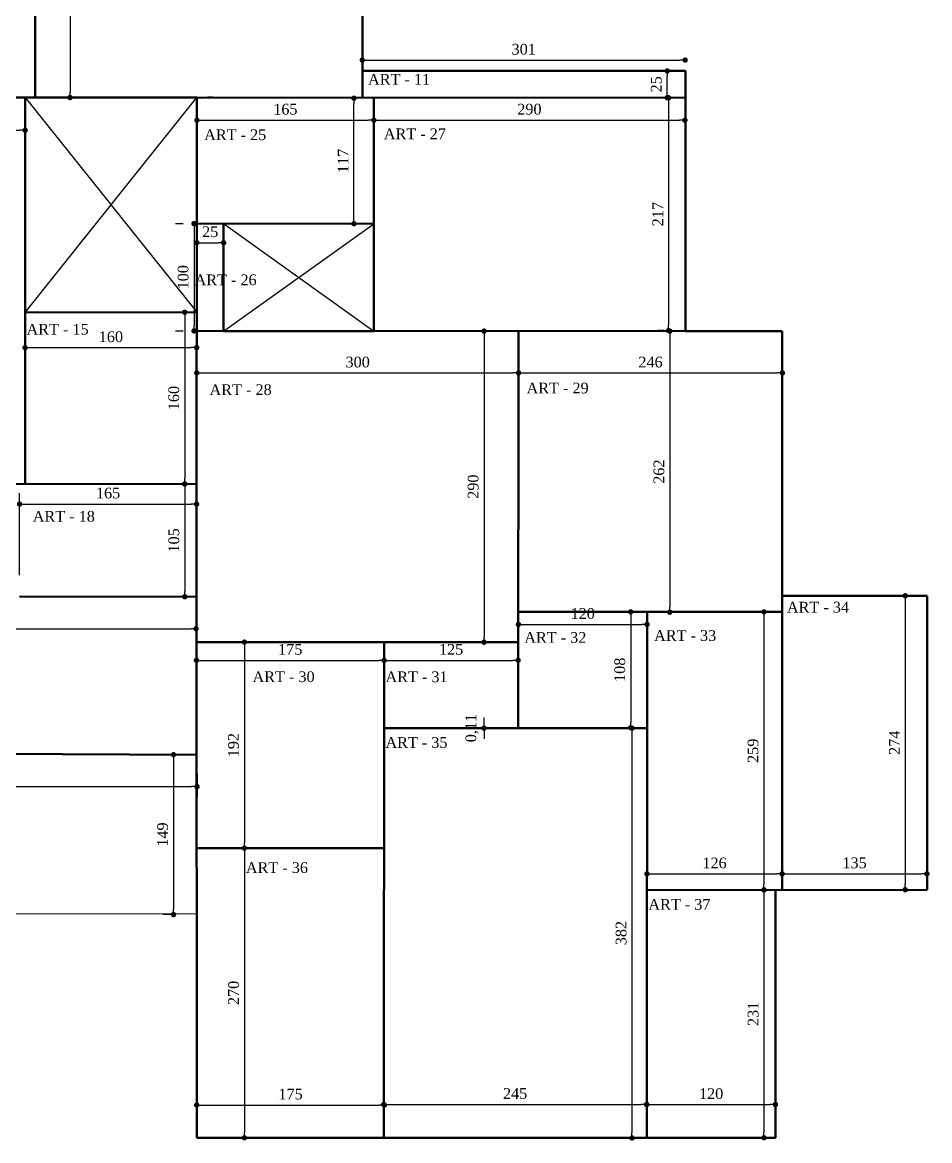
# Model space of a CAD drawing. Header units: centimetres. Extents: x -48696 to 156237, y -5617 to 29024.
# Drawn here: x -35826 to -34980, y 3524 to 4567 of the extents above; entities that cross this region are included whole.
import ezdxf

# ---------------------------------------------------------------- set-up
doc = ezdxf.new("R2010")
doc.units = ezdxf.units.CM
doc.layers.add('Parede Baixa', color=5, linetype='Continuous', lineweight=50)
doc.layers.add('Pilares Sub-solo', color=7, linetype='Continuous', lineweight=70)
doc.layers.add('Piso', color=55, linetype='Continuous')
doc.styles.add('Valéria', font='romantic.ttf', dxfattribs={"height": 10})
doc.dimstyles.new('Cota - 50', dxfattribs={"dimtxt": 10, "dimasz": 5, "dimexe": 10, "dimexo": 20, "dimgap": 5, "dimtad": 1, "dimtxsty": 'Valéria', "dimblk": 'DOT', "dimcen": 0, "dimclrd": 12, "dimclre": 12, "dimclrt": 2, "dimazin": 2, "dimtfac": 1, "dimtix": 1, "dimtmove": 0, "dimatfit": 3, "dimldrblk": 'DOT', "dimfxl": 1, "dimarcsym": 0})

# ---------------------------------------------------------------- blocks, each defined once
blk = doc.blocks.new('_Dot')
at = {"color": 0, "linetype": 'ByBlock', "lineweight": -2}
blk.add_line((-0.5, 0), (-1, 0), dxfattribs=at)
at = {"color": 0, "linetype": 'ByBlock', "const_width": 0.5}
blk.add_lwpolyline([(-0.25, 0, 1), (0.25, 0, 1)], format="xyb", close=True, dxfattribs=at)
blk = doc.blocks.new('*D1046')
at = {"color": 12, "lineweight": -2, "transparency": 16777216}
for p, q in [((-35818.7, 4263.4), (-35668.7, 4263.4)), ((-35823.7, 4261.5), (-35823.7, 4253.4)), ((-35663.7, 4261.4), (-35663.7, 4253.4))]:
    blk.add_line(p, q, dxfattribs=at)
at = {"layer": 'Defpoints', "color": 0, "transparency": 16777216}
for p in [(-35823.7, 4281.5), (-35663.7, 4281.4), (-35663.7, 4263.4)]:
    blk.add_point(p, dxfattribs=at)
at = {"color": 12, "lineweight": -2, "transparency": 16777216, "xscale": 5, "yscale": 5, "zscale": 5, "rotation": 180}
blk.add_blockref('_Dot', (-35823.7, 4263.4), dxfattribs=at)
at = {"color": 12, "lineweight": -2, "transparency": 16777216, "xscale": 5, "yscale": 5, "zscale": 5}
blk.add_blockref('_Dot', (-35663.7, 4263.4), dxfattribs=at)
at = {"color": 2, "transparency": 16777216, "insert": (-35743.7, 4273.5), "char_height": 10, "attachment_point": 5, "style": 'Valéria'}
blk.add_mtext('160', dxfattribs=at)
blk = doc.blocks.new('*D1047')
at = {"color": 12, "lineweight": -2, "transparency": 16777216}
for p, q in [((-35828.8, 4051.3), (-35828.8, 4127.6)), ((-35823.8, 4117.6), (-35668.8, 4117.6)), ((-35663.8, 4051.1), (-35663.8, 4127.6))]:
    blk.add_line(p, q, dxfattribs=at)
at = {"layer": 'Defpoints', "color": 0, "transparency": 16777216}
for p in [(-35663.8, 4117.6), (-35828.8, 4031.3), (-35663.8, 4031.1)]:
    blk.add_point(p, dxfattribs=at)
at = {"color": 12, "lineweight": -2, "transparency": 16777216, "xscale": 5, "yscale": 5, "zscale": 5, "rotation": 180}
blk.add_blockref('_Dot', (-35828.8, 4117.6), dxfattribs=at)
at = {"color": 12, "lineweight": -2, "transparency": 16777216, "xscale": 5, "yscale": 5, "zscale": 5}
blk.add_blockref('_Dot', (-35663.8, 4117.6), dxfattribs=at)
at = {"color": 2, "transparency": 16777216, "insert": (-35746.3, 4127.8), "char_height": 10, "attachment_point": 5, "style": 'Valéria'}
blk.add_mtext('165', dxfattribs=at)
blk = doc.blocks.new('*D1048')
at = {"color": 12, "lineweight": -2, "transparency": 16777216}
for p, q in [((-35619.2, 3983.9), (-35619.2, 3801.9)), ((-35618.8, 3988.9), (-35609.2, 3988.9)), ((-35618.9, 3796.9), (-35609.2, 3796.9))]:
    blk.add_line(p, q, dxfattribs=at)
at = {"layer": 'Defpoints', "color": 0, "transparency": 16777216}
for p in [(-35638.8, 3988.9), (-35638.9, 3796.9), (-35619.2, 3796.9)]:
    blk.add_point(p, dxfattribs=at)
at = {"color": 12, "lineweight": -2, "transparency": 16777216, "xscale": 5, "yscale": 5, "zscale": 5}
for p, rotation in [((-35619.2, 3988.9), 90), ((-35619.2, 3796.9), 270)]:
    blk.add_blockref('_Dot', p, dxfattribs=dict(at, rotation=rotation))
at = {"color": 2, "transparency": 16777216, "insert": (-35629.4, 3892.9), "char_height": 10, "attachment_point": 5, "rotation": 90, "style": 'Valéria'}
blk.add_mtext('192', dxfattribs=at)
blk = doc.blocks.new('*D1051')
at = {"color": 12, "lineweight": -2, "transparency": 16777216}
for p, q in [((-35383.8, 3908.8), (-35405.8, 3908.8)), ((-35395.8, 3913.8), (-35395.8, 3918.8)), ((-35395.8, 3908.7), (-35395.8, 3908.8)), ((-35383.8, 3908.7), (-35405.8, 3908.7)), ((-35395.8, 3903.7), (-35395.8, 3898.7))]:
    blk.add_line(p, q, dxfattribs=at)
at = {"layer": 'Defpoints', "color": 0, "transparency": 16777216}
for p in [(-35395.8, 3908.8), (-35363.8, 3908.8), (-35363.8, 3908.7)]:
    blk.add_point(p, dxfattribs=at)
at = {"color": 12, "lineweight": -2, "transparency": 16777216, "xscale": 5, "yscale": 5, "zscale": 5}
for p, rotation in [((-35395.8, 3908.8), 270), ((-35395.8, 3908.7), 90)]:
    blk.add_blockref('_Dot', p, dxfattribs=dict(at, rotation=rotation))
at = {"color": 2, "transparency": 16777216, "insert": (-35406.9, 3908.8), "char_height": 10, "attachment_point": 5, "rotation": 90, "style": 'Valéria'}
blk.add_mtext('0,11', dxfattribs=at)
blk = doc.blocks.new('*D1049')
at = {"color": 12, "lineweight": -2, "transparency": 16777216}
for p, q in [((-35518.5, 4495.9), (-35527.1, 4495.9)), ((-35517.1, 4383.9), (-35517.1, 4490.9)), ((-35518.6, 4378.9), (-35527.1, 4378.9))]:
    blk.add_line(p, q, dxfattribs=at)
at = {"layer": 'Defpoints', "color": 0, "transparency": 16777216}
for p in [(-35517.1, 4495.9), (-35498.5, 4495.9), (-35498.6, 4378.9)]:
    blk.add_point(p, dxfattribs=at)
at = {"color": 12, "lineweight": -2, "transparency": 16777216, "xscale": 5, "yscale": 5, "zscale": 5}
for p, rotation in [((-35517.1, 4495.9), 90), ((-35517.1, 4378.9), 270)]:
    blk.add_blockref('_Dot', p, dxfattribs=dict(at, rotation=rotation))
at = {"color": 2, "transparency": 16777216, "insert": (-35527.2, 4437.4), "char_height": 10, "attachment_point": 5, "rotation": 90, "style": 'Valéria'}
blk.add_mtext('117', dxfattribs=at)
blk = doc.blocks.new('*D1072')
at = {"color": 12, "lineweight": -2, "transparency": 16777216}
for p, q in [((-35794.2, 4881.5), (-35771.8, 4881.5)), ((-35781.8, 4876.5), (-35781.8, 4501.5)), ((-35794.2, 4496.5), (-35771.8, 4496.5))]:
    blk.add_line(p, q, dxfattribs=at)
at = {"layer": 'Defpoints', "color": 0, "transparency": 16777216}
for p in [(-35814.2, 4881.5), (-35814.2, 4496.5), (-35781.8, 4496.5)]:
    blk.add_point(p, dxfattribs=at)
at = {"color": 12, "lineweight": -2, "transparency": 16777216, "xscale": 5, "yscale": 5, "zscale": 5}
for p, rotation in [((-35781.8, 4881.5), 90), ((-35781.8, 4496.5), 270)]:
    blk.add_blockref('_Dot', p, dxfattribs=dict(at, rotation=rotation))
at = {"color": 2, "transparency": 16777216, "insert": (-35792, 4689), "char_height": 10, "attachment_point": 5, "rotation": 90, "style": 'Valéria'}
blk.add_mtext('385', dxfattribs=at)
blk = doc.blocks.new('*D1073')
at = {"color": 12, "lineweight": -2, "transparency": 16777216}
for p, q in [((-35509.3, 4541.4), (-35509.3, 4541.4)), ((-35208.3, 4541.4), (-35208.3, 4541.4)), ((-35504.3, 4531.4), (-35213.3, 4531.4))]:
    blk.add_line(p, q, dxfattribs=at)
at = {"layer": 'Defpoints', "color": 0, "transparency": 16777216}
for p in [(-35208.3, 4531.4), (-35509.3, 4521.4), (-35208.3, 4521.4)]:
    blk.add_point(p, dxfattribs=at)
at = {"color": 12, "lineweight": -2, "transparency": 16777216, "xscale": 5, "yscale": 5, "zscale": 5, "rotation": 180}
blk.add_blockref('_Dot', (-35509.3, 4531.4), dxfattribs=at)
at = {"color": 12, "lineweight": -2, "transparency": 16777216, "xscale": 5, "yscale": 5, "zscale": 5}
blk.add_blockref('_Dot', (-35208.3, 4531.4), dxfattribs=at)
at = {"color": 2, "transparency": 16777216, "insert": (-35358.8, 4541.5), "char_height": 10, "attachment_point": 5, "style": 'Valéria'}
blk.add_mtext('301', dxfattribs=at)
blk = doc.blocks.new('*D1074')
at = {"color": 12, "lineweight": -2, "transparency": 16777216}
for p, q in [((-35227.9, 4521.3), (-35235, 4521.3)), ((-35225, 4501.3), (-35225, 4516.3)), ((-35227.9, 4496.3), (-35235, 4496.3))]:
    blk.add_line(p, q, dxfattribs=at)
at = {"layer": 'Defpoints', "color": 0, "transparency": 16777216}
for p in [(-35225, 4521.3), (-35207.9, 4521.3), (-35207.9, 4496.3)]:
    blk.add_point(p, dxfattribs=at)
at = {"color": 12, "lineweight": -2, "transparency": 16777216, "xscale": 5, "yscale": 5, "zscale": 5}
for p, rotation in [((-35225, 4521.3), 90), ((-35225, 4496.3), 270)]:
    blk.add_blockref('_Dot', p, dxfattribs=dict(at, rotation=rotation))
at = {"color": 2, "transparency": 16777216, "insert": (-35235.2, 4508.8), "char_height": 10, "attachment_point": 5, "rotation": 90, "style": 'Valéria'}
blk.add_mtext('25', dxfattribs=at)
blk = doc.blocks.new('*D1083')
at = {"color": 12, "lineweight": -2, "transparency": 16777216}
for p, q in [((-36129.6, 4476.6), (-36129.6, 4456)), ((-35823.6, 4476.7), (-35823.6, 4456)), ((-36124.6, 4466), (-35828.6, 4466))]:
    blk.add_line(p, q, dxfattribs=at)
at = {"layer": 'Defpoints', "color": 0, "transparency": 16777216}
for p in [(-36129.6, 4496.6), (-35823.6, 4496.7), (-35823.6, 4466)]:
    blk.add_point(p, dxfattribs=at)
at = {"color": 12, "lineweight": -2, "transparency": 16777216, "xscale": 5, "yscale": 5, "zscale": 5, "rotation": 180}
blk.add_blockref('_Dot', (-36129.6, 4466), dxfattribs=at)
at = {"color": 12, "lineweight": -2, "transparency": 16777216, "xscale": 5, "yscale": 5, "zscale": 5}
blk.add_blockref('_Dot', (-35823.6, 4466), dxfattribs=at)
at = {"color": 2, "transparency": 16777216, "insert": (-35976.6, 4476.1), "char_height": 10, "attachment_point": 5, "style": 'Valéria'}
blk.add_mtext('306', dxfattribs=at)
blk = doc.blocks.new('*D1085')
at = {"color": 12, "lineweight": -2, "transparency": 16777216}
for p, q in [((-35683.6, 4296.4), (-35684.8, 4296.4)), ((-35674.8, 4291.4), (-35674.8, 4141.4)), ((-35683.6, 4136.4), (-35684.8, 4136.4))]:
    blk.add_line(p, q, dxfattribs=at)
at = {"layer": 'Defpoints', "color": 0, "transparency": 16777216}
for p in [(-35663.6, 4296.4), (-35674.8, 4136.4), (-35663.6, 4136.4)]:
    blk.add_point(p, dxfattribs=at)
at = {"color": 12, "lineweight": -2, "transparency": 16777216, "xscale": 5, "yscale": 5, "zscale": 5}
for p, rotation in [((-35674.8, 4296.4), 90), ((-35674.8, 4136.4), 270)]:
    blk.add_blockref('_Dot', p, dxfattribs=dict(at, rotation=rotation))
at = {"color": 2, "transparency": 16777216, "insert": (-35685, 4216.4), "char_height": 10, "attachment_point": 5, "rotation": 90, "style": 'Valéria'}
blk.add_mtext('160', dxfattribs=at)
blk = doc.blocks.new('*D1086')
at = {"color": 12, "lineweight": -2, "transparency": 16777216}
for p, q in [((-35683.7, 4136.2), (-35684.8, 4136.2)), ((-35674.8, 4131.2), (-35674.8, 4036.2)), ((-35683.8, 4031.2), (-35684.8, 4031.2))]:
    blk.add_line(p, q, dxfattribs=at)
at = {"layer": 'Defpoints', "color": 0, "transparency": 16777216}
for p in [(-35663.7, 4136.2), (-35674.8, 4031.2), (-35663.8, 4031.2)]:
    blk.add_point(p, dxfattribs=at)
at = {"color": 12, "lineweight": -2, "transparency": 16777216, "xscale": 5, "yscale": 5, "zscale": 5}
for p, rotation in [((-35674.8, 4136.2), 90), ((-35674.8, 4031.2), 270)]:
    blk.add_blockref('_Dot', p, dxfattribs=dict(at, rotation=rotation))
at = {"color": 2, "transparency": 16777216, "insert": (-35685, 4083.7), "char_height": 10, "attachment_point": 5, "rotation": 90, "style": 'Valéria'}
blk.add_mtext('105', dxfattribs=at)
blk = doc.blocks.new('*D1087')
at = {"color": 12, "lineweight": -2, "transparency": 16777216}
for p, q in [((-36279.3, 4001.6), (-36279.3, 3991.4)), ((-36274.3, 4001.4), (-35669.3, 4001.4)), ((-35664.3, 4001.6), (-35664.3, 3991.4))]:
    blk.add_line(p, q, dxfattribs=at)
at = {"layer": 'Defpoints', "color": 0, "transparency": 16777216}
for p in [(-36279.3, 4021.6), (-35664.3, 4021.6), (-35664.3, 4001.4)]:
    blk.add_point(p, dxfattribs=at)
at = {"color": 12, "lineweight": -2, "transparency": 16777216, "xscale": 5, "yscale": 5, "zscale": 5, "rotation": 180}
blk.add_blockref('_Dot', (-36279.3, 4001.4), dxfattribs=at)
at = {"color": 12, "lineweight": -2, "transparency": 16777216, "xscale": 5, "yscale": 5, "zscale": 5}
blk.add_blockref('_Dot', (-35664.3, 4001.4), dxfattribs=at)
at = {"color": 2, "transparency": 16777216, "insert": (-35971.8, 4011.6), "char_height": 10, "attachment_point": 5, "style": 'Valéria'}
blk.add_mtext('615', dxfattribs=at)
blk = doc.blocks.new('*D1089')
at = {"color": 12, "lineweight": -2, "transparency": 16777216}
for p, q in [((-36190.4, 3866.3), (-36190.4, 3844.2)), ((-35663.4, 3866), (-35663.4, 3844.2)), ((-36185.4, 3854.2), (-35668.4, 3854.2))]:
    blk.add_line(p, q, dxfattribs=at)
at = {"layer": 'Defpoints', "color": 0, "transparency": 16777216}
for p in [(-36190.4, 3886.3), (-35663.4, 3886), (-35663.4, 3854.2)]:
    blk.add_point(p, dxfattribs=at)
at = {"color": 12, "lineweight": -2, "transparency": 16777216, "xscale": 5, "yscale": 5, "zscale": 5, "rotation": 180}
blk.add_blockref('_Dot', (-36190.4, 3854.2), dxfattribs=at)
at = {"color": 12, "lineweight": -2, "transparency": 16777216, "xscale": 5, "yscale": 5, "zscale": 5}
blk.add_blockref('_Dot', (-35663.4, 3854.2), dxfattribs=at)
at = {"color": 2, "transparency": 16777216, "insert": (-35926.9, 3864.4), "char_height": 10, "attachment_point": 5, "style": 'Valéria'}
blk.add_mtext('527', dxfattribs=at)
blk = doc.blocks.new('*D1090')
at = {"color": 12, "lineweight": -2, "transparency": 16777216}
for p, q in [((-35683.8, 3884), (-35695.3, 3884)), ((-35685.3, 3879), (-35685.3, 3740)), ((-35683.7, 3735), (-35695.3, 3735))]:
    blk.add_line(p, q, dxfattribs=at)
at = {"layer": 'Defpoints', "color": 0, "transparency": 16777216}
for p in [(-35663.8, 3884), (-35685.3, 3735), (-35663.7, 3735)]:
    blk.add_point(p, dxfattribs=at)
at = {"color": 12, "lineweight": -2, "transparency": 16777216, "xscale": 5, "yscale": 5, "zscale": 5}
for p, rotation in [((-35685.3, 3884), 90), ((-35685.3, 3735), 270)]:
    blk.add_blockref('_Dot', p, dxfattribs=dict(at, rotation=rotation))
at = {"color": 2, "transparency": 16777216, "insert": (-35695.4, 3809.5), "char_height": 10, "attachment_point": 5, "rotation": 90, "style": 'Valéria'}
blk.add_mtext('149', dxfattribs=at)
blk = doc.blocks.new('*D1095')
at = {"color": 12, "lineweight": -2, "transparency": 16777216}
for p, q in [((-35663.5, 4476.4), (-35663.5, 4465.4)), ((-35658.5, 4475.4), (-35503.5, 4475.4)), ((-35498.5, 4476.4), (-35498.5, 4465.4))]:
    blk.add_line(p, q, dxfattribs=at)
at = {"layer": 'Defpoints', "color": 0, "transparency": 16777216}
for p in [(-35663.5, 4496.4), (-35498.5, 4496.4), (-35498.5, 4475.4)]:
    blk.add_point(p, dxfattribs=at)
at = {"color": 12, "lineweight": -2, "transparency": 16777216, "xscale": 5, "yscale": 5, "zscale": 5, "rotation": 180}
blk.add_blockref('_Dot', (-35663.5, 4475.4), dxfattribs=at)
at = {"color": 12, "lineweight": -2, "transparency": 16777216, "xscale": 5, "yscale": 5, "zscale": 5}
blk.add_blockref('_Dot', (-35498.5, 4475.4), dxfattribs=at)
at = {"color": 2, "transparency": 16777216, "insert": (-35581, 4485.6), "char_height": 10, "attachment_point": 5, "style": 'Valéria'}
blk.add_mtext('165', dxfattribs=at)
blk = doc.blocks.new('*D1096')
at = {"color": 12, "lineweight": -2, "transparency": 16777216}
for p, q in [((-35663.6, 4359), (-35663.6, 4351.2)), ((-35658.6, 4361.2), (-35643.6, 4361.2)), ((-35638.6, 4359), (-35638.6, 4351.2))]:
    blk.add_line(p, q, dxfattribs=at)
at = {"layer": 'Defpoints', "color": 0, "transparency": 16777216}
for p in [(-35663.6, 4379), (-35638.6, 4379), (-35638.6, 4361.2)]:
    blk.add_point(p, dxfattribs=at)
at = {"color": 12, "lineweight": -2, "transparency": 16777216, "xscale": 5, "yscale": 5, "zscale": 5, "rotation": 180}
blk.add_blockref('_Dot', (-35663.6, 4361.2), dxfattribs=at)
at = {"color": 12, "lineweight": -2, "transparency": 16777216, "xscale": 5, "yscale": 5, "zscale": 5}
blk.add_blockref('_Dot', (-35638.6, 4361.2), dxfattribs=at)
at = {"color": 2, "transparency": 16777216, "insert": (-35651.1, 4371.4), "char_height": 10, "attachment_point": 5, "style": 'Valéria'}
blk.add_mtext('25', dxfattribs=at)
blk = doc.blocks.new('*D1097')
at = {"color": 12, "lineweight": -2, "transparency": 16777216}
for p, q in [((-35683.6, 4379), (-35676.2, 4379)), ((-35666.2, 4374), (-35666.2, 4284)), ((-35683.6, 4279), (-35676.2, 4279))]:
    blk.add_line(p, q, dxfattribs=at)
at = {"layer": 'Defpoints', "color": 0, "transparency": 16777216}
for p in [(-35663.6, 4379), (-35666.2, 4279), (-35663.6, 4279)]:
    blk.add_point(p, dxfattribs=at)
at = {"color": 12, "lineweight": -2, "transparency": 16777216, "xscale": 5, "yscale": 5, "zscale": 5}
for p, rotation in [((-35666.2, 4379), 90), ((-35666.2, 4279), 270)]:
    blk.add_blockref('_Dot', p, dxfattribs=dict(at, rotation=rotation))
at = {"color": 2, "transparency": 16777216, "insert": (-35676.3, 4329), "char_height": 10, "attachment_point": 5, "rotation": 90, "style": 'Valéria'}
blk.add_mtext('100', dxfattribs=at)
blk = doc.blocks.new('*D1098')
at = {"color": 12, "lineweight": -2, "transparency": 16777216}
for p, q in [((-35663.6, 4258.9), (-35663.6, 4229.8)), ((-35363.6, 4258.7), (-35363.6, 4229.8)), ((-35658.6, 4239.8), (-35368.6, 4239.8))]:
    blk.add_line(p, q, dxfattribs=at)
at = {"layer": 'Defpoints', "color": 0, "transparency": 16777216}
for p in [(-35663.6, 4278.9), (-35363.6, 4278.7), (-35363.6, 4239.8)]:
    blk.add_point(p, dxfattribs=at)
at = {"color": 12, "lineweight": -2, "transparency": 16777216, "xscale": 5, "yscale": 5, "zscale": 5, "rotation": 180}
blk.add_blockref('_Dot', (-35663.6, 4239.8), dxfattribs=at)
at = {"color": 12, "lineweight": -2, "transparency": 16777216, "xscale": 5, "yscale": 5, "zscale": 5}
blk.add_blockref('_Dot', (-35363.6, 4239.8), dxfattribs=at)
at = {"color": 2, "transparency": 16777216, "insert": (-35513.6, 4249.9), "char_height": 10, "attachment_point": 5, "style": 'Valéria'}
blk.add_mtext('300', dxfattribs=at)
blk = doc.blocks.new('*D1099')
at = {"color": 12, "lineweight": -2, "transparency": 16777216}
for p, q in [((-35383.6, 4278.8), (-35405.8, 4278.8)), ((-35395.8, 4273.8), (-35395.8, 3993.8)), ((-35383.6, 3988.8), (-35405.8, 3988.8))]:
    blk.add_line(p, q, dxfattribs=at)
at = {"layer": 'Defpoints', "color": 0, "transparency": 16777216}
for p in [(-35363.6, 4278.8), (-35395.8, 3988.8), (-35363.6, 3988.8)]:
    blk.add_point(p, dxfattribs=at)
at = {"color": 12, "lineweight": -2, "transparency": 16777216, "xscale": 5, "yscale": 5, "zscale": 5}
for p, rotation in [((-35395.8, 4278.8), 90), ((-35395.8, 3988.8), 270)]:
    blk.add_blockref('_Dot', p, dxfattribs=dict(at, rotation=rotation))
at = {"color": 2, "transparency": 16777216, "insert": (-35405.9, 4133.8), "char_height": 10, "attachment_point": 5, "rotation": 90, "style": 'Valéria'}
blk.add_mtext('290', dxfattribs=at)
blk = doc.blocks.new('*D1100')
at = {"color": 12, "lineweight": -2, "transparency": 16777216}
for p, q in [((-35498.5, 4476.4), (-35498.5, 4465.4)), ((-35493.5, 4475.4), (-35213.5, 4475.4)), ((-35208.5, 4476.4), (-35208.5, 4465.4))]:
    blk.add_line(p, q, dxfattribs=at)
at = {"layer": 'Defpoints', "color": 0, "transparency": 16777216}
for p in [(-35498.5, 4496.4), (-35208.5, 4496.4), (-35208.5, 4475.4)]:
    blk.add_point(p, dxfattribs=at)
at = {"color": 12, "lineweight": -2, "transparency": 16777216, "xscale": 5, "yscale": 5, "zscale": 5, "rotation": 180}
blk.add_blockref('_Dot', (-35498.5, 4475.4), dxfattribs=at)
at = {"color": 12, "lineweight": -2, "transparency": 16777216, "xscale": 5, "yscale": 5, "zscale": 5}
blk.add_blockref('_Dot', (-35208.5, 4475.4), dxfattribs=at)
at = {"color": 2, "transparency": 16777216, "insert": (-35353.5, 4485.6), "char_height": 10, "attachment_point": 5, "style": 'Valéria'}
blk.add_mtext('290', dxfattribs=at)
blk = doc.blocks.new('*D1101')
at = {"color": 12, "lineweight": -2, "transparency": 16777216}
for p, q in [((-35227.9, 4496.3), (-35233.7, 4496.3)), ((-35223.7, 4491.3), (-35223.7, 4284.3)), ((-35227.9, 4279.3), (-35233.7, 4279.3))]:
    blk.add_line(p, q, dxfattribs=at)
at = {"layer": 'Defpoints', "color": 0, "transparency": 16777216}
for p in [(-35207.9, 4496.3), (-35223.7, 4279.3), (-35207.9, 4279.3)]:
    blk.add_point(p, dxfattribs=at)
at = {"color": 12, "lineweight": -2, "transparency": 16777216, "xscale": 5, "yscale": 5, "zscale": 5}
for p, rotation in [((-35223.7, 4496.3), 90), ((-35223.7, 4279.3), 270)]:
    blk.add_blockref('_Dot', p, dxfattribs=dict(at, rotation=rotation))
at = {"color": 2, "transparency": 16777216, "insert": (-35233.8, 4387.8), "char_height": 10, "attachment_point": 5, "rotation": 90, "style": 'Valéria'}
blk.add_mtext('217', dxfattribs=at)
blk = doc.blocks.new('*D1102')
at = {"color": 12, "lineweight": -2, "transparency": 16777216}
for p, q in [((-35137.9, 4278.8), (-35232.6, 4278.8)), ((-35222.6, 4273.8), (-35222.6, 4021.8)), ((-35137.9, 4016.8), (-35232.6, 4016.8))]:
    blk.add_line(p, q, dxfattribs=at)
at = {"layer": 'Defpoints', "color": 0, "transparency": 16777216}
for p in [(-35117.9, 4278.8), (-35222.6, 4016.8), (-35117.9, 4016.8)]:
    blk.add_point(p, dxfattribs=at)
at = {"color": 12, "lineweight": -2, "transparency": 16777216, "xscale": 5, "yscale": 5, "zscale": 5}
for p, rotation in [((-35222.6, 4278.8), 90), ((-35222.6, 4016.8), 270)]:
    blk.add_blockref('_Dot', p, dxfattribs=dict(at, rotation=rotation))
at = {"color": 2, "transparency": 16777216, "insert": (-35232.7, 4147.8), "char_height": 10, "attachment_point": 5, "rotation": 90, "style": 'Valéria'}
blk.add_mtext('262', dxfattribs=at)
blk = doc.blocks.new('*D1103')
at = {"color": 12, "lineweight": -2, "transparency": 16777216}
for p, q in [((-35363.6, 4258.8), (-35363.6, 4229.8)), ((-35117.6, 4258.7), (-35117.6, 4229.8)), ((-35358.6, 4239.8), (-35122.6, 4239.8))]:
    blk.add_line(p, q, dxfattribs=at)
at = {"layer": 'Defpoints', "color": 0, "transparency": 16777216}
for p in [(-35363.6, 4278.8), (-35117.6, 4278.7), (-35117.6, 4239.8)]:
    blk.add_point(p, dxfattribs=at)
at = {"color": 12, "lineweight": -2, "transparency": 16777216, "xscale": 5, "yscale": 5, "zscale": 5, "rotation": 180}
blk.add_blockref('_Dot', (-35363.6, 4239.8), dxfattribs=at)
at = {"color": 12, "lineweight": -2, "transparency": 16777216, "xscale": 5, "yscale": 5, "zscale": 5}
blk.add_blockref('_Dot', (-35117.6, 4239.8), dxfattribs=at)
at = {"color": 2, "transparency": 16777216, "insert": (-35240.6, 4249.9), "char_height": 10, "attachment_point": 5, "style": 'Valéria'}
blk.add_mtext('246', dxfattribs=at)
blk = doc.blocks.new('*D1104')
at = {"color": 12, "lineweight": -2, "transparency": 16777216}
for p, q in [((-35002.8, 4032.1), (-35013.1, 4032.1)), ((-35003.1, 4027.1), (-35003.1, 3763.1)), ((-35002.8, 3758.1), (-35013.1, 3758.1))]:
    blk.add_line(p, q, dxfattribs=at)
at = {"layer": 'Defpoints', "color": 0, "transparency": 16777216}
for p in [(-34982.8, 4032.1), (-35003.1, 3758.1), (-34982.8, 3758.1)]:
    blk.add_point(p, dxfattribs=at)
at = {"color": 12, "lineweight": -2, "transparency": 16777216, "xscale": 5, "yscale": 5, "zscale": 5}
for p, rotation in [((-35003.1, 4032.1), 90), ((-35003.1, 3758.1), 270)]:
    blk.add_blockref('_Dot', p, dxfattribs=dict(at, rotation=rotation))
at = {"color": 2, "transparency": 16777216, "insert": (-35013.2, 3895.1), "char_height": 10, "attachment_point": 5, "rotation": 90, "style": 'Valéria'}
blk.add_mtext('274', dxfattribs=at)
blk = doc.blocks.new('*D1105')
at = {"color": 12, "lineweight": -2, "transparency": 16777216}
for p, q in [((-35117.9, 3777.9), (-35117.9, 3782.9)), ((-34982.9, 3777.9), (-34982.9, 3782.9)), ((-35112.9, 3772.9), (-34987.9, 3772.9))]:
    blk.add_line(p, q, dxfattribs=at)
at = {"layer": 'Defpoints', "color": 0, "transparency": 16777216}
for p in [(-34982.9, 3772.9), (-35117.9, 3757.9), (-34982.9, 3757.9)]:
    blk.add_point(p, dxfattribs=at)
at = {"color": 12, "lineweight": -2, "transparency": 16777216, "xscale": 5, "yscale": 5, "zscale": 5, "rotation": 180}
blk.add_blockref('_Dot', (-35117.9, 3772.9), dxfattribs=at)
at = {"color": 12, "lineweight": -2, "transparency": 16777216, "xscale": 5, "yscale": 5, "zscale": 5}
blk.add_blockref('_Dot', (-34982.9, 3772.9), dxfattribs=at)
at = {"color": 2, "transparency": 16777216, "insert": (-35050.4, 3783.1), "char_height": 10, "attachment_point": 5, "style": 'Valéria'}
blk.add_mtext('135', dxfattribs=at)
blk = doc.blocks.new('*D1106')
at = {"color": 12, "lineweight": -2, "transparency": 16777216}
for p, q in [((-35243.9, 3777.8), (-35243.9, 3782.9)), ((-35117.9, 3777.8), (-35117.9, 3782.9)), ((-35238.9, 3772.9), (-35122.9, 3772.9))]:
    blk.add_line(p, q, dxfattribs=at)
at = {"layer": 'Defpoints', "color": 0, "transparency": 16777216}
for p in [(-35117.9, 3772.9), (-35243.9, 3757.8), (-35117.9, 3757.8)]:
    blk.add_point(p, dxfattribs=at)
at = {"color": 12, "lineweight": -2, "transparency": 16777216, "xscale": 5, "yscale": 5, "zscale": 5, "rotation": 180}
blk.add_blockref('_Dot', (-35243.9, 3772.9), dxfattribs=at)
at = {"color": 12, "lineweight": -2, "transparency": 16777216, "xscale": 5, "yscale": 5, "zscale": 5}
blk.add_blockref('_Dot', (-35117.9, 3772.9), dxfattribs=at)
at = {"color": 2, "transparency": 16777216, "insert": (-35180.9, 3783), "char_height": 10, "attachment_point": 5, "style": 'Valéria'}
blk.add_mtext('126', dxfattribs=at)
blk = doc.blocks.new('*D1107')
at = {"color": 12, "lineweight": -2, "transparency": 16777216}
for p, q in [((-35137.9, 4017.1), (-35144.8, 4017.1)), ((-35134.8, 4012.1), (-35134.8, 3763.1)), ((-35137.9, 3758.1), (-35144.8, 3758.1))]:
    blk.add_line(p, q, dxfattribs=at)
at = {"layer": 'Defpoints', "color": 0, "transparency": 16777216}
for p in [(-35117.9, 4017.1), (-35134.8, 3758.1), (-35117.9, 3758.1)]:
    blk.add_point(p, dxfattribs=at)
at = {"color": 12, "lineweight": -2, "transparency": 16777216, "xscale": 5, "yscale": 5, "zscale": 5}
for p, rotation in [((-35134.8, 4017.1), 90), ((-35134.8, 3758.1), 270)]:
    blk.add_blockref('_Dot', p, dxfattribs=dict(at, rotation=rotation))
at = {"color": 2, "transparency": 16777216, "insert": (-35145, 3887.6), "char_height": 10, "attachment_point": 5, "rotation": 90, "style": 'Valéria'}
blk.add_mtext('259', dxfattribs=at)
blk = doc.blocks.new('*D1108')
at = {"color": 12, "lineweight": -2, "transparency": 16777216}
for p, q in [((-35358.8, 4005.4), (-35248.8, 4005.4)), ((-35363.8, 3997.1), (-35363.8, 3995.4)), ((-35243.8, 3997.1), (-35243.8, 3995.4))]:
    blk.add_line(p, q, dxfattribs=at)
at = {"layer": 'Defpoints', "color": 0, "transparency": 16777216}
for p in [(-35363.8, 4017.1), (-35243.8, 4017.1), (-35243.8, 4005.4)]:
    blk.add_point(p, dxfattribs=at)
at = {"color": 12, "lineweight": -2, "transparency": 16777216, "xscale": 5, "yscale": 5, "zscale": 5, "rotation": 180}
blk.add_blockref('_Dot', (-35363.8, 4005.4), dxfattribs=at)
at = {"color": 12, "lineweight": -2, "transparency": 16777216, "xscale": 5, "yscale": 5, "zscale": 5}
blk.add_blockref('_Dot', (-35243.8, 4005.4), dxfattribs=at)
at = {"color": 2, "transparency": 16777216, "insert": (-35303.8, 4015.5), "char_height": 10, "attachment_point": 5, "style": 'Valéria'}
blk.add_mtext('120', dxfattribs=at)
blk = doc.blocks.new('*D1109')
at = {"color": 12, "lineweight": -2, "transparency": 16777216}
for p, q in [((-35263.8, 4017.1), (-35269.1, 4017.1)), ((-35259.1, 4012.1), (-35259.1, 3914.1)), ((-35263.8, 3909.1), (-35269.1, 3909.1))]:
    blk.add_line(p, q, dxfattribs=at)
at = {"layer": 'Defpoints', "color": 0, "transparency": 16777216}
for p in [(-35243.8, 4017.1), (-35259.1, 3909.1), (-35243.8, 3909.1)]:
    blk.add_point(p, dxfattribs=at)
at = {"color": 12, "lineweight": -2, "transparency": 16777216, "xscale": 5, "yscale": 5, "zscale": 5}
for p, rotation in [((-35259.1, 4017.1), 90), ((-35259.1, 3909.1), 270)]:
    blk.add_blockref('_Dot', p, dxfattribs=dict(at, rotation=rotation))
at = {"color": 2, "transparency": 16777216, "insert": (-35269.2, 3963.1), "char_height": 10, "attachment_point": 5, "rotation": 90, "style": 'Valéria'}
blk.add_mtext('108', dxfattribs=at)
blk = doc.blocks.new('*D1110')
at = {"color": 12, "lineweight": -2, "transparency": 16777216}
for p, q in [((-35263.9, 3908.7), (-35267.9, 3908.7)), ((-35257.9, 3903.7), (-35257.9, 3531.7)), ((-35263.9, 3526.7), (-35267.9, 3526.7))]:
    blk.add_line(p, q, dxfattribs=at)
at = {"layer": 'Defpoints', "color": 0, "transparency": 16777216}
for p in [(-35243.9, 3908.7), (-35257.9, 3526.7), (-35243.9, 3526.7)]:
    blk.add_point(p, dxfattribs=at)
at = {"color": 12, "lineweight": -2, "transparency": 16777216, "xscale": 5, "yscale": 5, "zscale": 5}
for p, rotation in [((-35257.9, 3908.7), 90), ((-35257.9, 3526.7), 270)]:
    blk.add_blockref('_Dot', p, dxfattribs=dict(at, rotation=rotation))
at = {"color": 2, "transparency": 16777216, "insert": (-35268, 3717.7), "char_height": 10, "attachment_point": 5, "rotation": 90, "style": 'Valéria'}
blk.add_mtext('382', dxfattribs=at)
blk = doc.blocks.new('*D1111')
at = {"color": 12, "lineweight": -2, "transparency": 16777216}
for p, q in [((-35489.3, 3546.9), (-35489.3, 3567.9)), ((-35244.3, 3546.7), (-35244.3, 3567.9)), ((-35484.3, 3557.9), (-35249.3, 3557.9))]:
    blk.add_line(p, q, dxfattribs=at)
at = {"layer": 'Defpoints', "color": 0, "transparency": 16777216}
for p in [(-35244.3, 3557.9), (-35489.3, 3526.9), (-35244.3, 3526.7)]:
    blk.add_point(p, dxfattribs=at)
at = {"color": 12, "lineweight": -2, "transparency": 16777216, "xscale": 5, "yscale": 5, "zscale": 5, "rotation": 180}
blk.add_blockref('_Dot', (-35489.3, 3557.9), dxfattribs=at)
at = {"color": 12, "lineweight": -2, "transparency": 16777216, "xscale": 5, "yscale": 5, "zscale": 5}
blk.add_blockref('_Dot', (-35244.3, 3557.9), dxfattribs=at)
at = {"color": 2, "transparency": 16777216, "insert": (-35366.8, 3568.1), "char_height": 10, "attachment_point": 5, "style": 'Valéria'}
blk.add_mtext('245', dxfattribs=at)
blk = doc.blocks.new('*D1112')
at = {"color": 12, "lineweight": -2, "transparency": 16777216}
for p, q in [((-35244.1, 3546.9), (-35244.1, 3567.9)), ((-35124.1, 3546.8), (-35124.1, 3567.9)), ((-35239.1, 3557.9), (-35129.1, 3557.9))]:
    blk.add_line(p, q, dxfattribs=at)
at = {"layer": 'Defpoints', "color": 0, "transparency": 16777216}
for p in [(-35124.1, 3557.9), (-35244.1, 3526.9), (-35124.1, 3526.8)]:
    blk.add_point(p, dxfattribs=at)
at = {"color": 12, "lineweight": -2, "transparency": 16777216, "xscale": 5, "yscale": 5, "zscale": 5, "rotation": 180}
blk.add_blockref('_Dot', (-35244.1, 3557.9), dxfattribs=at)
at = {"color": 12, "lineweight": -2, "transparency": 16777216, "xscale": 5, "yscale": 5, "zscale": 5}
blk.add_blockref('_Dot', (-35124.1, 3557.9), dxfattribs=at)
at = {"color": 2, "transparency": 16777216, "insert": (-35184.1, 3568), "char_height": 10, "attachment_point": 5, "style": 'Valéria'}
blk.add_mtext('120', dxfattribs=at)
blk = doc.blocks.new('*D1113')
at = {"color": 12, "lineweight": -2, "transparency": 16777216}
for p, q in [((-35143.9, 3757.9), (-35144.8, 3757.9)), ((-35134.8, 3752.9), (-35134.8, 3531.9)), ((-35143.8, 3526.9), (-35144.8, 3526.9))]:
    blk.add_line(p, q, dxfattribs=at)
at = {"layer": 'Defpoints', "color": 0, "transparency": 16777216}
for p in [(-35123.9, 3757.9), (-35134.8, 3526.9), (-35123.8, 3526.9)]:
    blk.add_point(p, dxfattribs=at)
at = {"color": 12, "lineweight": -2, "transparency": 16777216, "xscale": 5, "yscale": 5, "zscale": 5}
for p, rotation in [((-35134.8, 3757.9), 90), ((-35134.8, 3526.9), 270)]:
    blk.add_blockref('_Dot', p, dxfattribs=dict(at, rotation=rotation))
at = {"color": 2, "transparency": 16777216, "insert": (-35144.9, 3642.4), "char_height": 10, "attachment_point": 5, "rotation": 90, "style": 'Valéria'}
blk.add_mtext('231', dxfattribs=at)
blk = doc.blocks.new('*D1114')
at = {"color": 12, "lineweight": -2, "transparency": 16777216}
for p, q in [((-35484, 3971.9), (-35369, 3971.9)), ((-35489, 3968.9), (-35489, 3961.9)), ((-35364, 3968.9), (-35364, 3961.9))]:
    blk.add_line(p, q, dxfattribs=at)
at = {"layer": 'Defpoints', "color": 0, "transparency": 16777216}
for p in [(-35489, 3988.9), (-35364, 3988.9), (-35364, 3971.9)]:
    blk.add_point(p, dxfattribs=at)
at = {"color": 12, "lineweight": -2, "transparency": 16777216, "xscale": 5, "yscale": 5, "zscale": 5, "rotation": 180}
blk.add_blockref('_Dot', (-35489, 3971.9), dxfattribs=at)
at = {"color": 12, "lineweight": -2, "transparency": 16777216, "xscale": 5, "yscale": 5, "zscale": 5}
blk.add_blockref('_Dot', (-35364, 3971.9), dxfattribs=at)
at = {"color": 2, "transparency": 16777216, "insert": (-35426.5, 3982.1), "char_height": 10, "attachment_point": 5, "style": 'Valéria'}
blk.add_mtext('125', dxfattribs=at)
blk = doc.blocks.new('*D1115')
at = {"color": 12, "lineweight": -2, "transparency": 16777216}
for p, q in [((-35659, 3971.9), (-35494, 3971.9)), ((-35664, 3968.9), (-35664, 3961.9)), ((-35489, 3968.9), (-35489, 3961.9))]:
    blk.add_line(p, q, dxfattribs=at)
at = {"layer": 'Defpoints', "color": 0, "transparency": 16777216}
for p in [(-35664, 3988.9), (-35489, 3988.9), (-35489, 3971.9)]:
    blk.add_point(p, dxfattribs=at)
at = {"color": 12, "lineweight": -2, "transparency": 16777216, "xscale": 5, "yscale": 5, "zscale": 5, "rotation": 180}
blk.add_blockref('_Dot', (-35664, 3971.9), dxfattribs=at)
at = {"color": 12, "lineweight": -2, "transparency": 16777216, "xscale": 5, "yscale": 5, "zscale": 5}
blk.add_blockref('_Dot', (-35489, 3971.9), dxfattribs=at)
at = {"color": 2, "transparency": 16777216, "insert": (-35576.5, 3982.1), "char_height": 10, "attachment_point": 5, "style": 'Valéria'}
blk.add_mtext('175', dxfattribs=at)
blk = doc.blocks.new('*D1116')
at = {"color": 12, "lineweight": -2, "transparency": 16777216}
for p, q in [((-35643.7, 3796.9), (-35609.2, 3796.9)), ((-35619.2, 3791.9), (-35619.2, 3531.9)), ((-35643.7, 3526.9), (-35609.2, 3526.9))]:
    blk.add_line(p, q, dxfattribs=at)
at = {"layer": 'Defpoints', "color": 0, "transparency": 16777216}
for p in [(-35663.7, 3796.9), (-35663.7, 3526.9), (-35619.2, 3526.9)]:
    blk.add_point(p, dxfattribs=at)
at = {"color": 12, "lineweight": -2, "transparency": 16777216, "xscale": 5, "yscale": 5, "zscale": 5}
for p, rotation in [((-35619.2, 3796.9), 90), ((-35619.2, 3526.9), 270)]:
    blk.add_blockref('_Dot', p, dxfattribs=dict(at, rotation=rotation))
at = {"color": 2, "transparency": 16777216, "insert": (-35629.3, 3661.9), "char_height": 10, "attachment_point": 5, "rotation": 90, "style": 'Valéria'}
blk.add_mtext('270', dxfattribs=at)
blk = doc.blocks.new('*D1117')
at = {"color": 12, "lineweight": -2, "transparency": 16777216}
for p, q in [((-35663.7, 3546.9), (-35663.7, 3567.4)), ((-35488.7, 3546.9), (-35488.7, 3567.4)), ((-35658.7, 3557.4), (-35493.7, 3557.4))]:
    blk.add_line(p, q, dxfattribs=at)
at = {"layer": 'Defpoints', "color": 0, "transparency": 16777216}
for p in [(-35488.7, 3557.4), (-35663.7, 3526.9), (-35488.7, 3526.9)]:
    blk.add_point(p, dxfattribs=at)
at = {"color": 12, "lineweight": -2, "transparency": 16777216, "xscale": 5, "yscale": 5, "zscale": 5, "rotation": 180}
blk.add_blockref('_Dot', (-35663.7, 3557.4), dxfattribs=at)
at = {"color": 12, "lineweight": -2, "transparency": 16777216, "xscale": 5, "yscale": 5, "zscale": 5}
blk.add_blockref('_Dot', (-35488.7, 3557.4), dxfattribs=at)
at = {"color": 2, "transparency": 16777216, "insert": (-35576.2, 3567.6), "char_height": 10, "attachment_point": 5, "style": 'Valéria'}
blk.add_mtext('175', dxfattribs=at)

msp = doc.modelspace()

# ---------------------------------------------------------------- linework, layer by layer
for p, q in [((-35663.78837, 3965.25686), (-35663.78837, 3957.9013)), ((-35244.13851, 3772.91467), (-35244.13852, 3772.91467))]:
    msp.add_line(p, q)
at = {"color": 5}
msp.add_line((-35663.7346, 3735.39661), (-36190.50201, 3735.70385), dxfattribs=at)
at = {"layer": 'Parede Baixa'}
for p, q in [((-35509.2546, 4881.39104), (-35509.2546, 4496.39102)), ((-35814.19062, 4753.44482), (-35814.19062, 4496.47969)), ((-35509.2546, 4521.39102), (-35207.87234, 4521.30338)), ((-35838.53744, 4496.48677), (-35663.50828, 4496.43587)), ((-35823.74752, 4136.30239), (-35823.53744, 4496.48241)), ((-35663.77962, 4031.20907), (-35663.50828, 4496.43587)), ((-35663.50828, 4496.43587), (-35207.87234, 4496.30338)), ((-35653.50828, 4496.43297), (-35648.50828, 4496.43151)), ((-35498.61645, 4278.86435), (-35498.48958, 4496.38789)), ((-35663.57677, 4379.00793), (-35498.55809, 4378.91169)), ((-35638.63515, 4278.90506), (-35638.57677, 4378.99335)), ((-35823.67505, 4296.30236), (-35663.62493, 4296.4315)), ((-35663.63515, 4278.91233), (-35207.87234, 4278.7798)), ((-35638.62461, 4278.90506), (-35498.58697, 4278.86434)), ((-35363.84048, 3908.71376), (-35363.62461, 4278.82509)), ((-35207.87234, 4278.7798), (-35117.87234, 4278.75363)), ((-35117.87234, 4278.75363), (-35117.87234, 3757.89558)), ((-36129.78488, 4136.48089), (-35663.71838, 4136.20906)), ((-35828.80876, 4031.30533), (-35663.77962, 4031.20907)), ((-35663.77962, 4031.20907), (-35663.70285, 3526.84359)), ((-35117.87234, 4032.08007), (-34982.79802, 4032.08007)), ((-34982.79802, 4032.08007), (-34982.79802, 3757.95316)), ((-35363.77728, 4017.08007), (-35117.87234, 4017.08007)), ((-35244.07369, 3526.90746), (-35243.78779, 4017.08007)), ((-35663.77319, 3988.91236), (-35363.79376, 3988.82513)), ((-35489.28787, 3526.87014), (-35489.01841, 3988.86154)), ((-35489.07626, 3908.68801), (-35243.85098, 3908.73843)), ((-36445.61228, 3887.42025), (-35663.75721, 3883.96361)), ((-35663.74396, 3796.87473), (-35489.13037, 3796.91064)), ((-35243.939, 3757.84183), (-34982.79802, 3757.95316)), ((-35123.93895, 3757.89299), (-35124.07366, 3526.92573)), ((-35124.07366, 3526.92573), (-35663.70285, 3526.84359))]:
    msp.add_line(p, q, dxfattribs=at)
at = {"layer": 'Parede Baixa', "color": 5}
msp.add_line((-35207.87234, 4521.30338), (-35207.87234, 4278.7798), dxfattribs=at)
at = {"layer": 'Piso'}
for p, q in [((-35823.6542, 4296.30238), (-35663.50828, 4496.43587)), ((-35823.53744, 4496.48241), (-35663.63368, 4296.43149)), ((-35638.62461, 4278.90506), (-35498.55809, 4378.91169)), ((-35638.56624, 4378.99335), (-35498.58697, 4278.86434))]:
    msp.add_line(p, q, dxfattribs=at)

# ---------------------------------------------------------------- texts
at = {"layer": 'Pilares Sub-solo', "color": 7, "char_height": 10, "attachment_point": 1, "style": 'Valéria'}
for s, insert in [('{\\C1;ART - 11}', (-35503.944, 4518.50356)), ('{\\C1;ART - 25}', (-35656.7135, 4466.85167)), ('{\\C1;ART - 27}', (-35489.24703, 4467.70305)), ('{\\C1;ART - 26}', (-35665.67384, 4331.61221)), ('{\\C1;ART - 15}', (-35822.31263, 4285.48581)), ('{\\C1;ART - 28}', (-35651.69065, 4229.20432)), ('{\\C1;ART - 29}', (-35356.15258, 4230.74914)), ('{\\C1;ART - 18}', (-35816.53518, 4111.14995)), ('{\\C1;ART - 34}', (-35113.43541, 4026.49997)), ('{\\C1;ART - 32}', (-35358.28094, 3998.25355)), ('{\\C1;ART - 33}', (-35237.23966, 4000.01825)), ('{\\C1;ART - 30}', (-35611.62941, 3961.67126)), ('{\\C1;ART - 31}', (-35487.68643, 3961.59897)), ('{\\C1;ART - 35}', (-35487.72215, 3900.36418)), ('{\\C1;ART - 36}', (-35617.84441, 3783.72262)), ('{\\C1;ART - 37}', (-35242.59601, 3749.45414))]:
    msp.add_mtext_dynamic_manual_height_columns(s, width=228.393323, gutter_width=50, heights=[9.00998], dxfattribs=dict(at, insert=insert))

# ---------------------------------------------------------------- dimensions: what is measured, and where the dimension line sits
for base, p1, p2, picture, middle in [((-35781.77428, 4496.47969), (-35814.19062, 4881.47971), (-35814.19062, 4496.47969), '*D1072', (-35791.96659, 4688.9797)), ((-35224.98207, 4521.30338), (-35207.87234, 4496.30338), (-35207.86507, 4521.30338), '*D1074', (-35235.17438, 4508.80338)), ((-35517.10834, 4495.91167), (-35498.55809, 4378.91169), (-35498.48985, 4495.91167), '*D1049', (-35527.21189, 4437.41168)), ((-35223.73207, 4279.30338), (-35207.87234, 4496.30338), (-35207.87234, 4279.30338), '*D1101', (-35233.83562, 4387.80338)), ((-35666.20077, 4279.00795), (-35663.57677, 4379.00793), (-35663.6351, 4279.00795), '*D1097', (-35676.31171, 4329.00794)), ((-35674.82402, 4136.4315), (-35663.62493, 4296.4315), (-35663.62493, 4136.4315), '*D1085', (-35684.97195, 4216.4315)), ((-35395.76991, 3988.82509), (-35363.62461, 4278.82509), (-35363.62461, 3988.82509), '*D1099', (-35405.94003, 4133.82509)), ((-35222.5707, 4016.75362), (-35117.87234, 4278.75363), (-35117.87234, 4016.75362), '*D1102', (-35232.71863, 4147.75362)), ((-35674.82402, 4031.20907), (-35663.71838, 4136.20906), (-35663.77962, 4031.20907), '*D1086', (-35685.01633, 4083.70906)), ((-35003.13855, 3758.08007), (-34982.79802, 4032.08007), (-34982.79802, 3758.08007), '*D1104', (-35013.2421, 3895.08007)), ((-35259.07113, 3909.08007), (-35243.77725, 4017.08007), (-35243.77725, 3909.08007), '*D1109', (-35269.18207, 3963.08007)), ((-35134.78974, 3758.08007), (-35117.87234, 4017.08007), (-35117.87234, 3758.08007), '*D1107', (-35145.04122, 3887.58007)), ((-35619.20033, 3796.87984), (-35638.80431, 3988.87981), (-35638.91629, 3796.87984), '*D1048', (-35629.36305, 3892.87982)), ((-35395.7932, 3908.82514), (-35363.84048, 3908.71376), (-35363.81719, 3908.82514), '*D1051', (-35406.85829, 3908.76945)), ((-35257.86954, 3526.73843), (-35243.85098, 3908.73843), (-35243.85098, 3526.73843), '*D1110', (-35267.97309, 3717.73843)), ((-35685.2603, 3734.96205), (-35663.75721, 3883.96361), (-35663.73453, 3734.96205), '*D1090', (-35695.42303, 3809.46283)), ((-35619.20033, 3526.87473), (-35663.74396, 3796.87473), (-35663.74396, 3526.87473), '*D1116', (-35629.31128, 3661.87473)), ((-35134.78974, 3526.89301), (-35123.93895, 3757.89299), (-35123.84047, 3526.89301), '*D1113', (-35144.89329, 3642.393))]:
    dim = msp.add_linear_dim(base=base, p1=p1, p2=p2, angle=90, dimstyle='Cota - 50')
    dim.commit()
    dim.dimension.update_dxf_attribs({"geometry": picture, "text_midpoint": middle})
for base, p1, p2, picture, middle in [((-35208.2546, 4531.36443), (-35509.2546, 4521.39102), (-35208.2546, 4521.39102), '*D1073', (-35358.7546, 4541.47538)), ((-35823.61228, 4465.96488), (-36129.61228, 4496.55983), (-35823.61228, 4496.6633), '*D1083', (-35976.61228, 4476.11281)), ((-35498.50828, 4475.41679), (-35663.50828, 4496.43587), (-35498.50828, 4496.43587), '*D1095', (-35581.00828, 4485.6091)), ((-35208.48958, 4475.41679), (-35498.48958, 4496.38789), (-35208.48958, 4496.38789), '*D1100', (-35353.48958, 4485.58691)), ((-35638.57677, 4361.24874), (-35663.57677, 4379.00793), (-35638.57677, 4378.99335), '*D1096', (-35651.07677, 4371.44105)), ((-35663.66284, 4263.38154), (-35823.66282, 4281.52482), (-35663.66284, 4281.4315), '*D1046', (-35743.66283, 4273.52947)), ((-35363.6352, 4239.76453), (-35663.63515, 4278.91233), (-35363.6352, 4278.73736), '*D1098', (-35513.63518, 4249.87547)), ((-35117.6352, 4239.76453), (-35363.6352, 4278.82509), (-35117.6352, 4278.73736), '*D1103', (-35240.6352, 4249.91246)), ((-35663.80886, 4117.55951), (-35828.80876, 4031.30533), (-35663.80886, 4031.12697), '*D1047', (-35746.30881, 4127.75182)), ((-35664.2546, 4001.44921), (-36279.2546, 4021.56805), (-35664.2546, 4021.56805), '*D1087', (-35971.7546, 4011.64152)), ((-35243.77725, 4005.39238), (-35363.77728, 4017.08007), (-35243.77725, 4017.08007), '*D1108', (-35303.77727, 4015.50333)), ((-35489.01841, 3971.93874), (-35664.01841, 3988.86154), (-35489.01841, 3988.86154), '*D1115', (-35576.51841, 3982.13105)), ((-35364.01841, 3971.93874), (-35489.01841, 3988.86154), (-35364.01841, 3988.86154), '*D1114', (-35426.51841, 3982.13105)), ((-35663.41427, 3854.20594), (-36190.41418, 3886.292), (-35663.41427, 3885.98462), '*D1089', (-35926.91423, 3864.39825)), ((-35117.93902, 3772.89558), (-35243.939, 3757.84183), (-35117.93902, 3757.76834), '*D1106', (-35180.93901, 3783.04351)), ((-34982.87234, 3772.89558), (-35117.87234, 3757.89558), (-34982.87234, 3757.89558), '*D1105', (-35050.37234, 3783.08789)), ((-35488.74396, 3557.37312), (-35663.74396, 3526.87473), (-35488.74396, 3526.87022), '*D1117', (-35576.24396, 3567.56543)), ((-35244.28791, 3557.87611), (-35489.28787, 3526.87014), (-35244.28791, 3526.72724), '*D1111', (-35366.78789, 3568.06841)), ((-35124.07371, 3557.87611), (-35244.07369, 3526.90746), (-35124.07371, 3526.83747), '*D1112', (-35184.0737, 3567.98705))]:
    dim = msp.add_linear_dim(base=base, p1=p1, p2=p2, dimstyle='Cota - 50')
    dim.commit()
    dim.dimension.update_dxf_attribs({"geometry": picture, "text_midpoint": middle})

doc.saveas('drawing.dxf')
